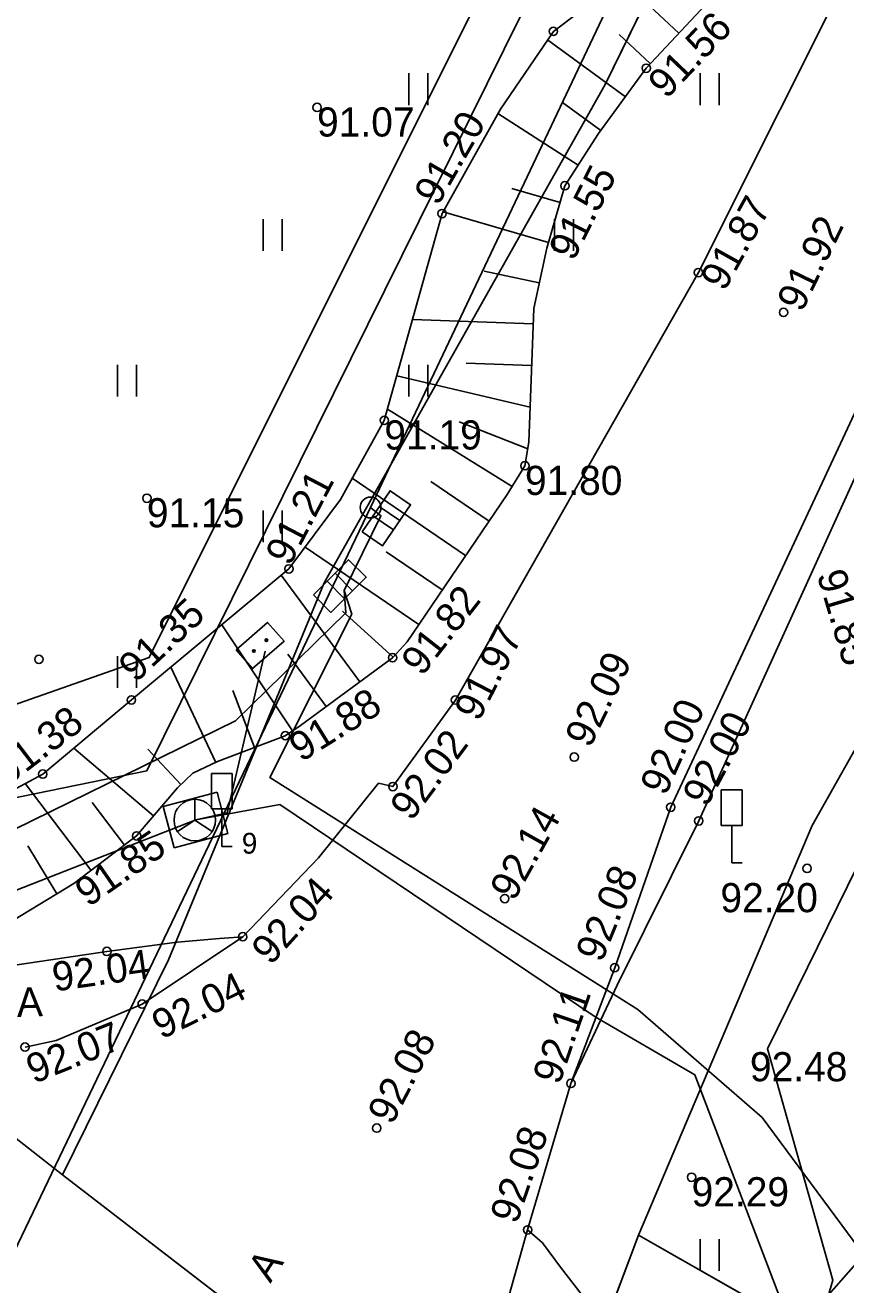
# Model space of a CAD drawing. Extents: x 629029 to 641990, y 6443658 to 6449700.
# Drawn here: x 636826.05 to 636845.77, y 6445035.79 to 6445066.04 of the extents above; entities that cross this region are included whole.
import ezdxf

# ---------------------------------------------------------------- set-up
doc = ezdxf.new("R2010")
doc.units = 0
for name, color, linetype in [('ELRAJATISMP', 7, 'Continuous'), ('HALJASTUS', 7, 'Continuous'), ('KORGUS-EH2000', 7, 'Continuous'), ('KPOHULIIN', 7, 'Continuous'), ('LIIKLUS', 7, 'Continuous'), ('MOOTPIIR', 7, 'Continuous'), ('MPKAABEL', 7, 'Continuous'), ('MPOHULIIN', 7, 'Continuous'), ('PIIR', 7, 'Continuous'), ('POST', 7, 'Continuous'), ('RELJEEF', 7, 'Continuous'), ('SIKAEV', 7, 'Continuous'), ('SIRAJATIS', 7, 'Continuous'), ('SITRASS', 7, 'Continuous'), ('TEE', 7, 'Continuous')]:
    doc.layers.add(name, color=color, linetype=linetype)

msp = doc.modelspace()

# ---------------------------------------------------------------- linework, layer by layer
at = {"layer": 'ELRAJATISMP'}
for p, q in [((636834.407, 6445054.252), (636834.9, 6445053.915)), ((636834.561, 6445054.476), (636835.053, 6445054.139)), ((636833.305, 6445052.683), (636833.726, 6445052.26)), ((636833.498, 6445052.875), (636833.919, 6445052.452))]:
    msp.add_line(p, q, dxfattribs=at)
for points in [[(636834.147, 6445053.872), (636834.821, 6445054.857), (636835.314, 6445054.52), (636834.639, 6445053.534)], [(636832.978, 6445052.357), (636833.824, 6445053.2), (636834.246, 6445052.778), (636833.4, 6445051.935)]]:
    msp.add_lwpolyline(points, close=True, dxfattribs=at)
at = {"layer": 'HALJASTUS'}
for p, q in [((636835.272, 6445064.881), (636835.272, 6445064.119)), ((636835.728, 6445064.881), (636835.728, 6445064.119)), ((636842.272, 6445064.881), (636842.272, 6445064.119)), ((636842.728, 6445064.881), (636842.728, 6445064.119)), ((636831.772, 6445061.381), (636831.772, 6445060.619)), ((636832.228, 6445061.381), (636832.228, 6445060.619)), ((636838.772, 6445061.381), (636838.772, 6445060.619)), ((636839.228, 6445061.381), (636839.228, 6445060.619)), ((636828.272, 6445057.881), (636828.272, 6445057.119)), ((636828.728, 6445057.881), (636828.728, 6445057.119)), ((636835.272, 6445057.881), (636835.272, 6445057.119)), ((636835.728, 6445057.881), (636835.728, 6445057.119)), ((636831.772, 6445054.381), (636831.772, 6445053.619)), ((636832.228, 6445054.381), (636832.228, 6445053.619)), ((636828.272, 6445050.881), (636828.272, 6445050.119)), ((636828.728, 6445050.881), (636828.728, 6445050.119)), ((636842.272, 6445036.881), (636842.272, 6445036.119)), ((636842.728, 6445036.881), (636842.728, 6445036.119))]:
    msp.add_line(p, q, dxfattribs=at)
at = {"layer": 'KORGUS-EH2000'}
for centre in [(636838.743, 6445065.888), (636840.975, 6445065.003), (636833.066, 6445064.062), (636839.02, 6445062.179), (636836.07, 6445061.513), (636842.229, 6445060.095), (636844.273, 6445059.139), (636834.682, 6445056.546), (636838.06, 6445055.454), (636828.977, 6445054.677), (636832.39, 6445052.979), (636826.382, 6445050.806), (636834.879, 6445050.846), (636828.607, 6445049.831), (636836.389, 6445049.83), (636832.303, 6445048.973), (636839.245, 6445048.458), (636826.475, 6445048.051), (636834.887, 6445047.751), (636841.563, 6445047.254), (636842.236, 6445046.926), (636828.731, 6445046.566), (636844.84, 6445045.784), (636837.575, 6445045.06), (636831.28, 6445044.145), (636828.016, 6445043.791), (636840.216, 6445043.4), (636828.864, 6445042.526), (636826.05, 6445041.495), (636839.164, 6445040.621), (636834.501, 6445039.548), (636842.064, 6445038.37), (636838.125, 6445037.103)]:
    msp.add_circle(centre, 0.1, dxfattribs=at)
at = {"layer": 'KPOHULIIN'}
msp.add_lwpolyline([(636857.514, 6445049.342), (636845.005, 6445035.149), (636824.831, 6445012.352)], dxfattribs=at)
at = {"layer": 'LIIKLUS'}
for p, q in [((636830.529, 6445048.065), (636830.529, 6445047.215)), ((636831.029, 6445048.065), (636830.529, 6445048.065)), ((636831.029, 6445048.065), (636831.029, 6445047.215)), ((636842.777, 6445047.669), (636842.777, 6445046.819)), ((636843.277, 6445047.669), (636842.777, 6445047.669)), ((636843.277, 6445047.669), (636843.277, 6445046.819)), ((636831.029, 6445047.215), (636830.529, 6445047.215)), ((636830.779, 6445047.215), (636830.779, 6445046.315)), ((636843.277, 6445046.819), (636842.777, 6445046.819)), ((636843.027, 6445046.819), (636843.027, 6445045.919)), ((636831.029, 6445046.315), (636830.779, 6445046.315)), ((636843.277, 6445045.919), (636843.027, 6445045.919))]:
    msp.add_line(p, q, dxfattribs=at)
at = {"layer": 'MOOTPIIR'}
msp.add_lwpolyline([(636950.066, 6445258.879), (636880.688, 6445116.257), (636843.888, 6445041.45), (636845.456, 6445035.9), (636836.045, 6445003.926), (636832.277, 6444999.548), (636812.065, 6445015.069), (636820.118, 6445024.437), (636790.678, 6445048.328), (636730.426, 6445094.829), (636739.114, 6445108.167), (636774.656, 6445080.419), (636818.401, 6445047.121), (636829.034, 6445050.852), (636935.555, 6445263.898)], dxfattribs=at)
at = {"layer": 'MPKAABEL'}
for points in [[(636833.72, 6445052.46), (636833.76, 6445051.92), (636831.11, 6445049.33), (636822.68, 6445045.2), (636819.26, 6445044.85), (636817.7, 6445045.508), (636807.23, 6445053.25), (636800.366, 6445058.402), (636795.36, 6445062.16), (636792.2, 6445064.96), (636780.83, 6445073.46), (636768.45, 6445083.26), (636744.63, 6445101.57), (636735.384, 6445108.421)], [(636833.72, 6445052.46), (636834.601, 6445054.253), (636834.351, 6445054.453)], [(636833.72, 6445052.46), (636833.9, 6445051.89), (636831.93, 6445047.97), (636840.77, 6445042.4), (636843.76, 6445039.8), (636848.589, 6445033.28)]]:
    msp.add_lwpolyline(points, dxfattribs=at)
at = {"layer": 'MPOHULIIN'}
msp.add_lwpolyline([(636813.81, 6445011.58), (636834.351, 6445054.453), (636856.412, 6445101.01), (636879.939, 6445150.524), (636903.404, 6445200.455), (636901.923, 6445208.874)], dxfattribs=at)
at = {"layer": 'PIIR'}
for points in [[(636995.47, 6445356.3), (636851.71, 6445058.79), (636844.96, 6445046.82), (636840.79, 6445036.98), (636856.21, 6445028.2), (636869.48, 6445018.65), (636856.13, 6444998.54), (636833.85, 6445015.57), (636817.88, 6444981.34), (636905.54, 6444942.11), (636908.92, 6444950.58), (636901.58, 6444955.51), (636890.25, 6444964.32), (636893.99, 6444969.47), (636903.66, 6444980.28), (636909.86, 6444988.2), (636929.41, 6445017.98), (636941.24, 6445012.28), (636948.74, 6445027.61), (637046.41, 6445227.08)], [(636920.77, 6445230.04), (636882.75, 6445151.96), (636839.99, 6445064.61), (636833.24, 6445052.64), (636829.5, 6445043.59), (636826.95, 6445038.43), (636838.1, 6445029.84), (636840.79, 6445036.98), (636844.96, 6445046.82), (636851.71, 6445058.79), (636995.47, 6445356.3)], [(636608.21, 6445183.04), (636625.19, 6445173.78), (636628.63, 6445171.34), (636683.84, 6445130.15), (636710.46, 6445110.72), (636742.77, 6445086.15), (636759.79, 6445072.71), (636792.39, 6445048.01), (636822.29, 6445023.99), (636833.85, 6445015.57), (636842.13, 6445026.94), (636838.1, 6445029.84), (636826.95, 6445038.43), (636817.55, 6445045.79), (636751.87, 6445095.75), (636687.12, 6445146.04), (636667.1, 6445161.47), (636650.32, 6445173.9), (636637.53, 6445182.84), (636614.38, 6445195.62), (636604.41, 6445200.03)]]:
    msp.add_lwpolyline(points, dxfattribs=at)
for points in [[(636817.55, 6445045.79), (636826.95, 6445038.43), (636829.5, 6445043.59), (636833.24, 6445052.64), (636839.99, 6445064.61), (636882.75, 6445151.96), (636880.95, 6445153.08), (636859.72, 6445110.14), (636857.17, 6445105.06), (636828.98, 6445048.13)], [(636857.17, 6445105.06), (636814.4, 6445114.82), (636776.23, 6445137.66), (636751.87, 6445095.75), (636817.55, 6445045.79), (636828.98, 6445048.13)], [(636856.13, 6444998.54), (636869.48, 6445018.65), (636856.21, 6445028.2), (636840.79, 6445036.98), (636838.1, 6445029.84), (636842.13, 6445026.94), (636833.85, 6445015.57)]]:
    msp.add_lwpolyline(points, close=True, dxfattribs=at)
at = {"layer": 'POST'}
msp.add_circle((636834.351, 6445054.453), 0.25, dxfattribs=at)
at = {"layer": 'RELJEEF'}
for p, q in [((636840.381, 6445067.132), (636841.76, 6445065.843)), ((636840.325, 6445065.815), (636841.077, 6445065.112)), ((636838.603, 6445065.683), (636840.473, 6445064.317)), ((636838.961, 6445064.183), (636839.883, 6445063.509)), ((636837.409, 6445063.912), (636839.337, 6445062.672)), ((636837.749, 6445062.117), (636838.904, 6445061.781)), ((636836.094, 6445061.557), (636838.625, 6445060.821)), ((636837.084, 6445060.132), (636838.404, 6445059.846)), ((636835.358, 6445058.965), (636838.257, 6445058.861)), ((636836.651, 6445057.918), (636838.221, 6445057.861)), ((636834.981, 6445057.616), (636838.185, 6445056.862)), ((636834.757, 6445056.816), (636837.752, 6445054.958)), ((636836.478, 6445056.514), (636838.129, 6445055.865)), ((636833.909, 6445055.155), (636836.635, 6445053.299)), ((636835.797, 6445055.079), (636837.198, 6445054.126)), ((636832.78, 6445053.504), (636835.51, 6445051.646)), ((636834.724, 6445053.391), (636836.073, 6445052.473)), ((636832.204, 6445052.825), (636834.091, 6445050.265)), ((636833.675, 6445051.965), (636834.893, 6445050.862)), ((636830.777, 6445051.637), (636832.475, 6445049.088)), ((636832.36, 6445050.928), (636833.286, 6445049.672)), ((636829.549, 6445050.615), (636830.63, 6445048.328)), ((636831.04, 6445050.055), (636831.562, 6445048.689)), ((636827.222, 6445048.674), (636829.139, 6445047.046)), ((636829, 6445048.647), (636829.795, 6445047.799)), ((636826.057, 6445047.826), (636827.638, 6445045.738)), ((636827.659, 6445047.367), (636828.436, 6445046.342)), ((636826.116, 6445046.33), (636826.813, 6445045.176))]:
    msp.add_line(p, q, dxfattribs=at)
for points in [[(636854.07, 6445091.671), (636846.386, 6445078.172), (636842.667, 6445069.023), (636842.116, 6445068.451), (636838.743, 6445065.888), (636837.471, 6445064.023), (636836.07, 6445061.513), (636834.682, 6445056.546), (636833.626, 6445054.646), (636832.39, 6445052.979), (636828.607, 6445049.831), (636826.475, 6445048.051), (636823.073, 6445046.222), (636819.851, 6445047.102), (636815.733, 6445049.465), (636809.03, 6445053.508), (636802.456, 6445057.972)], [(636825.769, 6445044.545), (636827.225, 6445045.425), (636828.731, 6445046.566), (636829.715, 6445047.724), (636830.085, 6445048.071), (636830.676, 6445048.35), (636832.303, 6445048.973), (636832.671, 6445049.218), (636834.879, 6445050.846), (636835.227, 6445051.23), (636837.631, 6445054.762), (636838.06, 6445055.454), (636838.155, 6445056.02), (636838.27, 6445059.23), (636838.584, 6445060.681), (636839.02, 6445062.179), (636839.826, 6445063.432), (636840.975, 6445065.003), (636843.711, 6445067.93), (636844.028, 6445068.358), (636848.171, 6445077.078), (636854.07, 6445091.671)]]:
    msp.add_lwpolyline(points, dxfattribs=at)
at = {"layer": 'SIKAEV'}
for p, q in [((636830.129, 6445047.446), (636830.129, 6445046.946)), ((636830.129, 6445046.946), (636829.714, 6445046.671)), ((636830.129, 6445046.946), (636830.544, 6445046.671))]:
    msp.add_line(p, q, dxfattribs=at)
msp.add_circle((636830.129, 6445046.946), 0.5, dxfattribs=at)
at = {"layer": 'SIRAJATIS'}
msp.add_lwpolyline([(636831.124, 6445051.035), (636831.879, 6445051.692), (636832.273, 6445051.239), (636831.518, 6445050.583)], close=True, dxfattribs=at)
for centre, radius in [((636831.849, 6445051.268), 0.0304), ((636831.849, 6445051.268), 0.029), ((636831.849, 6445051.268), 0.0277), ((636831.849, 6445051.268), 0.0263), ((636831.849, 6445051.268), 0.0249), ((636831.849, 6445051.268), 0.0236), ((636831.849, 6445051.268), 0.0222), ((636831.849, 6445051.268), 0.0209), ((636831.849, 6445051.268), 0.0195), ((636831.849, 6445051.268), 0.0181), ((636831.849, 6445051.268), 0.0168), ((636831.849, 6445051.268), 0.0154), ((636831.849, 6445051.268), 0.014), ((636831.849, 6445051.268), 0.0127), ((636831.849, 6445051.268), 0.0113), ((636831.849, 6445051.268), 0.00996), ((636831.849, 6445051.268), 0.0086), ((636831.849, 6445051.268), 0.00724), ((636831.849, 6445051.268), 0.00587), ((636831.849, 6445051.268), 0.00451), ((636831.849, 6445051.268), 0.00315), ((636831.849, 6445051.268), 0.00179), ((636831.849, 6445051.268), 0.000426), ((636831.548, 6445051.006), 0.0304), ((636831.548, 6445051.006), 0.029), ((636831.548, 6445051.006), 0.0277), ((636831.548, 6445051.006), 0.0263), ((636831.548, 6445051.006), 0.0249), ((636831.548, 6445051.006), 0.0236), ((636831.548, 6445051.006), 0.0222), ((636831.548, 6445051.006), 0.0209), ((636831.548, 6445051.006), 0.0195), ((636831.548, 6445051.006), 0.0181), ((636831.548, 6445051.006), 0.0168), ((636831.548, 6445051.006), 0.0154), ((636831.548, 6445051.006), 0.014), ((636831.548, 6445051.006), 0.0127), ((636831.548, 6445051.006), 0.0113), ((636831.548, 6445051.006), 0.00996), ((636831.548, 6445051.006), 0.0086), ((636831.548, 6445051.006), 0.00724), ((636831.548, 6445051.006), 0.00587), ((636831.548, 6445051.006), 0.00451), ((636831.548, 6445051.006), 0.00315), ((636831.548, 6445051.006), 0.00179), ((636831.548, 6445051.006), 0.000426)]:
    msp.add_circle(centre, radius, dxfattribs=at)
at = {"layer": 'SITRASS'}
for p, q in [((636829.372, 6445047.272), (636830.663, 6445047.616)), ((636830.663, 6445047.616), (636830.926, 6445046.627)), ((636829.635, 6445046.283), (636829.372, 6445047.272)), ((636830.926, 6445046.627), (636829.635, 6445046.283))]:
    msp.add_line(p, q, dxfattribs=at)
for points in [[(636830.15, 6445046.95), (636830.907, 6445047.119), (636831.82, 6445051)], [(636830.15, 6445046.95), (636824.63, 6445044.79), (636818.38, 6445044.75), (636816.02, 6445045.41), (636811.48, 6445047.69), (636811.358, 6445047.789)], [(636830.15, 6445046.95), (636832.17, 6445047.32), (636839.75, 6445042.22), (636842.14, 6445040.83), (636844.69, 6445034.16), (636848.105, 6445032.448)]]:
    msp.add_lwpolyline(points, dxfattribs=at)
at = {"layer": 'TEE'}
for points in [[(636836.389, 6445049.83), (636842.229, 6445060.095), (636850.062, 6445075.734), (636856.978, 6445089.807), (636865.266, 6445106.591), (636875.33, 6445127.06), (636883.69, 6445143.804), (636893.044, 6445162.647), (636904.656, 6445186.895), (636913.662, 6445205.686), (636922.875, 6445224.975)], [(636926.695, 6445223.065), (636917.604, 6445204.212), (636908.451, 6445185.103), (636896.689, 6445160.732), (636887.681, 6445142.251), (636879.161, 6445125.017), (636869.393, 6445105.163), (636860.848, 6445087.534), (636853.979, 6445073.453), (636846.535, 6445057.915), (636841.563, 6445047.254)], [(636861.208, 6445087.554), (636854.332, 6445073.163), (636847.105, 6445057.63), (636842.236, 6445046.926)], [(636836.389, 6445049.83), (636834.887, 6445047.751), (636834.546, 6445047.832), (636833.101, 6445046.041), (636831.28, 6445044.145)], [(636838.125, 6445037.103), (636839.164, 6445040.621), (636840.216, 6445043.4), (636841.563, 6445047.254)], [(636839.164, 6445040.621), (636840.275, 6445042.984), (636842.236, 6445046.926)], [(636816.204, 6445045.299), (636817.834, 6445044.308), (636819.027, 6445043.857), (636819.913, 6445043.599), (636820.934, 6445043.406), (636821.909, 6445043.283), (636823.018, 6445043.222), (636824.09, 6445043.248), (636825.642, 6445043.436), (636828.016, 6445043.791), (636829.702, 6445044.017), (636830.721, 6445044.104), (636831.28, 6445044.145)], [(636826.05, 6445041.495), (636826.801, 6445041.656), (636828.864, 6445042.526), (636831.28, 6445044.145)], [(636837.196, 6445031.887), (636837.349, 6445034.368), (636838.125, 6445037.103)], [(636849.634, 6445029.396), (636847.865, 6445030.378), (636844.96, 6445031.996), (636842.763, 6445033.047), (636841.059, 6445033.885), (636840.036, 6445034.76), (636838.917, 6445036.211), (636838.482, 6445036.793), (636838.125, 6445037.103)]]:
    msp.add_lwpolyline(points, dxfattribs=at)

# ---------------------------------------------------------------- texts
at = {"layer": 'KORGUS-EH2000'}
for s, rotation, p in [('91.56', 46.3837, (636841.462, 6445064.242)), ('91.20', 59.9586, (636835.967, 6445061.67)), ('91.55', 63.1942, (636839.224, 6445060.343)), ('91.87', 60.8431, (636842.853, 6445059.619)), ('91.92', 64.1589, (636844.716, 6445059.117)), ('91.21', 62.4748, (636832.412, 6445053.022)), ('91.85', 286.5348, (636845.067, 6445052.843)), ('91.82', 52.0458, (636835.588, 6445050.376)), ('91.35', 43.0908, (636828.709, 6445050.226)), ('91.97', 62.7257, (636836.949, 6445049.287)), ('92.09', 64.179, (636839.624, 6445048.652)), ('91.88', 31.8368, (636832.683, 6445048.324)), ('92.00', 65.7256, (636841.438, 6445047.504)), ('91.38', 37.3332, (636825.644, 6445047.758)), ('92.00', 61.8714, (636842.429, 6445047.235)), ('92.02', 53.3439, (636835.332, 6445046.894)), ('92.14', 60.7512, (636837.794, 6445044.971)), ('91.85', 34.6952, (636827.57, 6445044.839)), ('92.08', 67.6468, (636839.904, 6445043.499)), ('92.04', 47.9636, (636831.952, 6445043.435)), ('92.04', 8.0272, (636826.756, 6445042.828)), ('92.04', 26.0477, (636829.324, 6445041.669)), ('92.11', 70.891, (636838.889, 6445040.564)), ('92.07', 21.9339, (636826.261, 6445040.606)), ('92.08', 62.6885, (636834.869, 6445039.599)), ('92.08', 70.891, (636837.865, 6445037.22))]:
    msp.add_text(s, height=0.7, rotation=rotation, dxfattribs=at).set_placement(p)
for s, p in [('91.07', (636833.066, 6445063.362)), ('91.19', (636834.682, 6445055.846)), ('91.80', (636838.06, 6445054.754)), ('91.15', (636828.977, 6445053.977)), ('92.20', (636842.756, 6445044.733)), ('92.48', (636843.465, 6445040.673)), ('92.29', (636842.064, 6445037.67))]:
    msp.add_text(s, height=0.7, dxfattribs=at).set_placement(p)
at = {"layer": 'LIIKLUS'}
msp.add_text('9', height=0.5, dxfattribs=at).set_placement((636831.258, 6445046.139))
at = {"layer": 'TEE'}
for rotation, p in [(1.8522, (636825.86, 6445042.218)), (56.8983, (636831.943, 6445035.808))]:
    msp.add_text('A', height=0.7, rotation=rotation, dxfattribs=at).set_placement(p)

doc.saveas('drawing.dxf')
